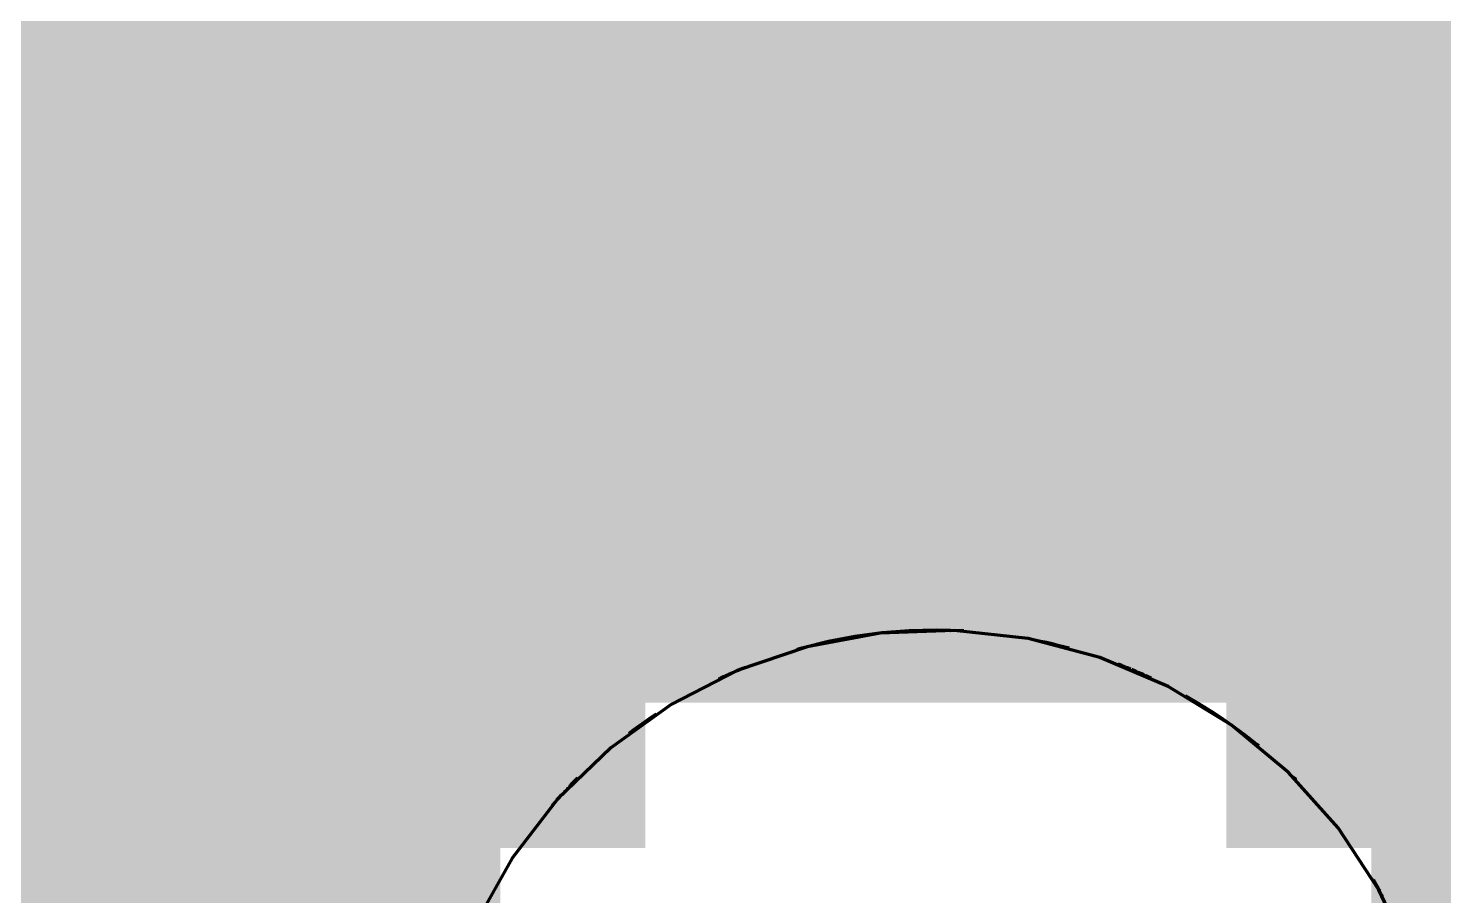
# Model space of a CAD drawing. Header units: millimetres. Extents: x 0 to 420, y 0 to 297.
# Drawn here: x 82.061 to 83.036, y 203.853 to 204.45 of the extents above; entities that cross this region are included whole.
import ezdxf

# ---------------------------------------------------------------- set-up
doc = ezdxf.new("R2010")
doc.units = ezdxf.units.MM
doc.layers.add('01-VISIBLE', color=7, linetype='CONTINUOUS', lineweight=70)
doc.layers.add('13-GRAFICA', color=30, linetype='CONTINUOUS', lineweight=18)

msp = doc.modelspace()

# ---------------------------------------------------------------- hatches: boundary and pattern name
at = {"layer": '13-GRAFICA', "true_color": 0x202020}
h = msp.add_hatch(color=7, dxfattribs=at)
h.dxf.hatch_style = 1
h.paths.add_polyline_path([(81.0865, 208.18571), (82.3865, 208.18571), (82.3865, 203.88571), (82.3865, 203.48571), (82.3865, 187.18571), (81.0865, 187.18571)])
h = msp.add_hatch(color=7, dxfattribs=at)
h.dxf.hatch_style = 1
h.paths.add_polyline_path([(82.9865, 208.18571), (82.9865, 203.88571), (82.8865, 203.88571), (82.8865, 203.98571), (82.4865, 203.98571), (82.4865, 203.88571), (82.3865, 203.88571), (82.3865, 208.18571)])
h = msp.add_hatch(color=7, dxfattribs=at)
h.dxf.hatch_style = 1
h.paths.add_polyline_path([(84.2865, 208.18571), (84.2865, 197.58571), (84.1865, 197.58571), (84.1865, 195.68571), (84.2865, 195.68571), (84.2865, 187.18571), (82.9865, 187.18571), (82.9865, 203.48571), (82.9865, 203.88571), (82.9865, 208.18571)])

# ---------------------------------------------------------------- linework, layer by layer
at = {"layer": '01-VISIBLE'}
for points in [[(82.70567, 204.03518), (82.68695, 204.03571), (82.66823, 204.03523), (82.64957, 204.03375), (82.63101, 204.03128), (82.61261, 204.02782), (82.59442, 204.02338)], [(82.67844, 204.03561), (82.67893, 204.03562), (82.67941, 204.03563), (82.6799, 204.03564), (82.68038, 204.03565), (82.68087, 204.03566), (82.68135, 204.03567)], [(82.68161, 204.03567), (82.68382, 204.0357), (82.68603, 204.03571), (82.68824, 204.0357), (82.69045, 204.03568), (82.69266, 204.03565), (82.69487, 204.03561)], [(82.69493, 204.0356), (82.69524, 204.0356), (82.69555, 204.03559), (82.69586, 204.03558), (82.69617, 204.03557), (82.69648, 204.03556), (82.69679, 204.03555)], [(83.01341, 203.81074), (82.99172, 203.857), (82.96352, 203.89962), (82.92943, 203.93767), (82.89015, 203.97036), (82.84653, 203.99698), (82.79951, 204.01696), (82.75007, 204.02988), (82.69928, 204.03547), (82.64822, 204.03361), (82.59797, 204.02432), (82.54961, 204.00783), (82.50417, 203.98446), (82.46261, 203.95473), (82.42583, 203.91927), (82.3946, 203.87882), (82.36959, 203.83427)], [(82.63335, 204.03165), (82.63403, 204.03175), (82.63471, 204.03185), (82.63539, 204.03195), (82.63607, 204.03205), (82.63676, 204.03215), (82.63744, 204.03225)], [(82.65994, 204.0347), (82.66175, 204.03483), (82.66357, 204.03495), (82.66539, 204.03507), (82.66721, 204.03517), (82.66903, 204.03527), (82.67085, 204.03536)], [(82.697, 204.03555), (82.697, 204.03555), (82.697, 204.03555), (82.697, 204.03555), (82.697, 204.03555), (82.697, 204.03555), (82.697, 204.03555)], [(82.75467, 204.029), (82.75865, 204.02819), (82.76262, 204.02733), (82.76658, 204.02642), (82.77053, 204.02547), (82.77447, 204.02447), (82.7784, 204.02343)], [(82.59105, 204.02244), (82.59104, 204.02244), (82.59104, 204.02244), (82.59104, 204.02244), (82.59104, 204.02244), (82.59104, 204.02243), (82.59103, 204.02243)], [(82.59424, 204.02333), (82.59373, 204.02319), (82.59323, 204.02305), (82.59272, 204.02291), (82.59222, 204.02277), (82.59172, 204.02263), (82.59121, 204.02249)], [(82.54195, 204.00446), (82.54312, 204.00499), (82.5443, 204.00552), (82.54548, 204.00604), (82.54666, 204.00655), (82.54784, 204.00707), (82.54903, 204.00758)], [(82.54903, 204.00758), (82.54924, 204.00767), (82.54945, 204.00776), (82.54966, 204.00785), (82.54987, 204.00794), (82.55009, 204.00803), (82.5503, 204.00812)], [(82.5526, 204.00908), (82.5521, 204.00887), (82.55159, 204.00866), (82.55109, 204.00845), (82.55059, 204.00824), (82.55009, 204.00803), (82.54959, 204.00782)], [(82.5503, 204.00812), (82.55046, 204.00819), (82.55061, 204.00825), (82.55077, 204.00832), (82.55092, 204.00838), (82.55108, 204.00845), (82.55123, 204.00851)], [(82.55124, 204.00851), (82.55137, 204.00857), (82.55151, 204.00863), (82.55164, 204.00868), (82.55178, 204.00874), (82.55191, 204.00879), (82.55205, 204.00885)], [(82.55205, 204.00885), (82.55239, 204.00899), (82.55272, 204.00913), (82.55306, 204.00927), (82.55339, 204.00941), (82.55373, 204.00954), (82.55406, 204.00968)], [(82.55407, 204.00968), (82.55419, 204.00973), (82.55431, 204.00978), (82.55443, 204.00983), (82.55455, 204.00988), (82.55468, 204.00993), (82.5548, 204.00998)], [(82.5551, 204.0101), (82.5551, 204.0101), (82.5551, 204.0101), (82.5551, 204.0101), (82.5551, 204.0101), (82.5551, 204.0101), (82.5551, 204.0101)], [(82.81192, 204.01246), (82.81255, 204.01222), (82.81318, 204.01198), (82.81381, 204.01173), (82.81443, 204.01149), (82.81506, 204.01124), (82.81569, 204.01099)], [(82.81582, 204.01094), (82.81662, 204.01062), (82.81742, 204.0103), (82.81822, 204.00997), (82.81902, 204.00965), (82.81982, 204.00932), (82.82061, 204.00899)], [(82.82094, 204.00886), (82.82094, 204.00886), (82.82094, 204.00886), (82.82094, 204.00886), (82.82094, 204.00886), (82.82094, 204.00886), (82.82094, 204.00886)], [(82.8218, 204.0085), (82.82181, 204.00849), (82.82182, 204.00849), (82.82183, 204.00849), (82.82183, 204.00848), (82.82184, 204.00848), (82.82185, 204.00847)], [(82.82186, 204.00847), (82.82191, 204.00845), (82.82196, 204.00843), (82.82201, 204.00841), (82.82206, 204.00839), (82.82211, 204.00837), (82.82216, 204.00834)], [(82.8222, 204.00833), (82.82396, 204.00758), (82.82572, 204.00683), (82.82747, 204.00606), (82.82922, 204.00528), (82.83097, 204.0045), (82.83271, 204.0037)], [(82.53681, 204.00208), (82.53765, 204.00248), (82.5385, 204.00288), (82.53936, 204.00327), (82.54021, 204.00367), (82.54106, 204.00406), (82.54191, 204.00444)], [(82.83313, 204.00351), (82.83313, 204.00351), (82.83314, 204.00351), (82.83315, 204.0035), (82.83315, 204.0035), (82.83316, 204.0035), (82.83317, 204.00349)], [(82.83317, 204.00349), (82.83338, 204.00339), (82.83359, 204.0033), (82.83379, 204.0032), (82.834, 204.00311), (82.83421, 204.00301), (82.83441, 204.00291)], [(82.85819, 203.9907), (82.86484, 203.98686), (82.87141, 203.98287), (82.87789, 203.97874), (82.88428, 203.97447), (82.89057, 203.97005), (82.89677, 203.9655)], [(82.47516, 203.96469), (82.47824, 203.96701), (82.48136, 203.96928), (82.48449, 203.97153), (82.48766, 203.97373), (82.49084, 203.97591), (82.49405, 203.97805)], [(82.4944, 203.97827), (82.4944, 203.97827), (82.4944, 203.97827), (82.4944, 203.97827), (82.4944, 203.97828), (82.4944, 203.97828), (82.4944, 203.97828)], [(82.49475, 203.97851), (82.49475, 203.97851), (82.49475, 203.97851), (82.49475, 203.97851), (82.49475, 203.97851), (82.49475, 203.97851), (82.49475, 203.97851)], [(82.89684, 203.96545), (82.89691, 203.9654), (82.89699, 203.96534), (82.89706, 203.96529), (82.89713, 203.96523), (82.89721, 203.96518), (82.89728, 203.96512)], [(82.89736, 203.96506), (82.89903, 203.96379), (82.90069, 203.96251), (82.90235, 203.96122), (82.904, 203.95992), (82.90564, 203.95861), (82.90728, 203.95729)], [(82.90728, 203.95729), (82.90753, 203.95708), (82.90779, 203.95687), (82.90804, 203.95667), (82.90829, 203.95646), (82.90854, 203.95625), (82.90879, 203.95605)], [(82.43428, 203.92837), (82.43428, 203.92837), (82.43429, 203.92837), (82.43429, 203.92837), (82.43429, 203.92837), (82.43429, 203.92837), (82.43429, 203.92837)], [(82.4344, 203.9285), (82.4344, 203.9285), (82.43441, 203.9285), (82.43441, 203.9285), (82.43441, 203.9285), (82.43441, 203.9285), (82.43441, 203.9285)], [(82.43452, 203.92862), (82.4354, 203.92953), (82.43629, 203.93044), (82.43717, 203.93134), (82.43806, 203.93224), (82.43896, 203.93314), (82.43985, 203.93403)], [(82.44024, 203.93442), (82.44024, 203.93442), (82.44024, 203.93442), (82.44024, 203.93442), (82.44024, 203.93442), (82.44024, 203.93442), (82.44024, 203.93442)], [(82.93277, 203.9344), (82.93277, 203.9344), (82.93277, 203.9344), (82.93277, 203.9344), (82.93278, 203.9344), (82.93278, 203.9344), (82.93278, 203.9344)], [(82.93294, 203.93423), (82.93319, 203.93398), (82.93344, 203.93373), (82.93369, 203.93349), (82.93394, 203.93324), (82.93419, 203.93299), (82.93444, 203.93274)], [(82.93327, 203.93391), (82.93326, 203.93391), (82.93326, 203.93392), (82.93326, 203.93392), (82.93326, 203.93392), (82.93326, 203.93392), (82.93326, 203.93392)], [(82.42558, 203.91899), (82.42604, 203.91951), (82.42651, 203.92002), (82.42697, 203.92053), (82.42743, 203.92104), (82.4279, 203.92155), (82.42836, 203.92206)], [(82.42846, 203.92217), (82.42846, 203.92218), (82.42846, 203.92218), (82.42847, 203.92218), (82.42847, 203.92218), (82.42847, 203.92218), (82.42847, 203.92218)], [(82.42871, 203.92244), (82.42874, 203.92247), (82.42877, 203.92251), (82.4288, 203.92254), (82.42883, 203.92258), (82.42886, 203.92261), (82.4289, 203.92264)], [(82.42894, 203.9227), (82.42902, 203.92278), (82.4291, 203.92287), (82.42918, 203.92296), (82.42926, 203.92305), (82.42935, 203.92313), (82.42943, 203.92322)], [(82.42946, 203.92326), (82.42946, 203.92326), (82.42946, 203.92326), (82.42946, 203.92326), (82.42946, 203.92326), (82.42946, 203.92326), (82.42946, 203.92326)], [(82.43038, 203.92424), (82.43038, 203.92424), (82.43038, 203.92424), (82.43038, 203.92424), (82.43038, 203.92424), (82.43038, 203.92424), (82.43038, 203.92424)], [(82.43056, 203.92444), (82.43056, 203.92444), (82.43056, 203.92444), (82.43056, 203.92444), (82.43056, 203.92444), (82.43056, 203.92444), (82.43056, 203.92444)], [(82.43074, 203.92464), (82.43074, 203.92464), (82.43074, 203.92464), (82.43074, 203.92464), (82.43074, 203.92464), (82.43074, 203.92464), (82.43074, 203.92464)], [(82.43092, 203.92483), (82.43092, 203.92483), (82.43092, 203.92483), (82.43092, 203.92483), (82.43093, 203.92483), (82.43093, 203.92483), (82.43093, 203.92483)], [(82.43111, 203.92503), (82.43111, 203.92503), (82.43111, 203.92503), (82.43111, 203.92503), (82.43111, 203.92503), (82.43111, 203.92503), (82.43111, 203.92503)], [(82.43129, 203.92522), (82.43129, 203.92522), (82.43129, 203.92522), (82.43129, 203.92522), (82.43129, 203.92522), (82.43129, 203.92522), (82.43129, 203.92522)], [(82.43148, 203.92542), (82.43148, 203.92542), (82.43148, 203.92542), (82.43148, 203.92542), (82.43148, 203.92542), (82.43148, 203.92542), (82.43148, 203.92542)], [(82.43235, 203.92635), (82.43235, 203.92635), (82.43235, 203.92635), (82.43235, 203.92635), (82.43235, 203.92635), (82.43235, 203.92635), (82.43235, 203.92635)], [(82.4325, 203.92651), (82.4325, 203.92651), (82.4325, 203.92651), (82.4325, 203.92651), (82.4325, 203.92651), (82.4325, 203.92651), (82.4325, 203.92651)], [(82.43265, 203.92666), (82.43265, 203.92666), (82.43265, 203.92666), (82.43265, 203.92666), (82.43265, 203.92666), (82.43265, 203.92666), (82.43265, 203.92666)], [(82.43279, 203.92681), (82.43279, 203.92681), (82.43279, 203.92681), (82.4328, 203.92682), (82.4328, 203.92682), (82.4328, 203.92682), (82.4328, 203.92682)], [(82.43294, 203.92697), (82.43294, 203.92697), (82.43294, 203.92697), (82.43294, 203.92697), (82.43294, 203.92697), (82.43294, 203.92697), (82.43294, 203.92697)], [(82.43309, 203.92712), (82.43309, 203.92712), (82.43309, 203.92712), (82.43309, 203.92712), (82.43309, 203.92712), (82.43309, 203.92712), (82.43309, 203.92713)], [(82.43416, 203.92825), (82.43417, 203.92825), (82.43417, 203.92825), (82.43417, 203.92825), (82.43417, 203.92825), (82.43417, 203.92825), (82.43417, 203.92825)], [(82.42202, 203.91494), (82.42202, 203.91494), (82.42202, 203.91494), (82.42202, 203.91494), (82.42202, 203.91494), (82.42202, 203.91494), (82.42202, 203.91494)], [(82.42216, 203.9151), (82.42216, 203.9151), (82.42216, 203.9151), (82.42216, 203.9151), (82.42216, 203.9151), (82.42216, 203.9151), (82.42216, 203.9151)], [(82.42243, 203.91542), (82.42243, 203.91542), (82.42243, 203.91542), (82.42243, 203.91542), (82.42243, 203.91542), (82.42243, 203.91542), (82.42244, 203.91542)], [(82.42259, 203.9156), (82.42259, 203.9156), (82.42259, 203.9156), (82.42259, 203.9156), (82.42259, 203.9156), (82.42259, 203.9156), (82.42259, 203.91561)], [(82.42291, 203.91597), (82.42291, 203.91597), (82.42291, 203.91597), (82.42291, 203.91597), (82.42291, 203.91597), (82.42291, 203.91597), (82.42291, 203.91597)], [(82.4231, 203.91618), (82.4231, 203.91618), (82.4231, 203.91618), (82.4231, 203.91618), (82.4231, 203.91618), (82.4231, 203.91618), (82.4231, 203.91618)], [(82.42347, 203.91661), (82.42351, 203.91665), (82.42355, 203.91669), (82.42358, 203.91674), (82.42362, 203.91678), (82.42366, 203.91682), (82.4237, 203.91686)], [(82.42406, 203.91728), (82.42406, 203.91728), (82.42406, 203.91728), (82.42406, 203.91728), (82.42406, 203.91728), (82.42406, 203.91728), (82.42406, 203.91728)], [(82.42419, 203.91742), (82.42419, 203.91742), (82.42419, 203.91742), (82.42419, 203.91742), (82.42419, 203.91742), (82.42419, 203.91742), (82.42419, 203.91742)], [(82.42432, 203.91757), (82.42432, 203.91757), (82.42432, 203.91757), (82.42432, 203.91757), (82.42432, 203.91757), (82.42432, 203.91757), (82.42432, 203.91757)], [(82.42444, 203.91771), (82.42444, 203.91771), (82.42444, 203.91771), (82.42444, 203.91771), (82.42444, 203.91771), (82.42444, 203.91771), (82.42444, 203.91771)], [(82.42457, 203.91785), (82.42457, 203.91785), (82.42457, 203.91785), (82.42457, 203.91785), (82.42457, 203.91785), (82.42457, 203.91785), (82.42457, 203.91785)], [(82.98774, 203.8639), (82.98786, 203.86369), (82.98798, 203.86349), (82.9881, 203.86329), (82.98822, 203.86308), (82.98834, 203.86288), (82.98846, 203.86267)], [(82.9886, 203.86245), (82.98866, 203.86234), (82.98873, 203.86222), (82.98879, 203.86211), (82.98886, 203.862), (82.98892, 203.86189), (82.98899, 203.86178)], [(82.98912, 203.86155), (82.98919, 203.86143), (82.98925, 203.86132), (82.98932, 203.86121), (82.98938, 203.8611), (82.98944, 203.86099), (82.98951, 203.86088)], [(82.98964, 203.86065), (82.98971, 203.86053), (82.98978, 203.86042), (82.98984, 203.8603), (82.98991, 203.86019), (82.98997, 203.86007), (82.99004, 203.85996)], [(82.99016, 203.85974), (82.99023, 203.85963), (82.99029, 203.85952), (82.99035, 203.85941), (82.99042, 203.8593), (82.99048, 203.85919), (82.99054, 203.85908)], [(82.99057, 203.85903), (82.99084, 203.85855), (82.99112, 203.85806), (82.9914, 203.85757), (82.99167, 203.85709), (82.99194, 203.8566), (82.99222, 203.85611)], [(82.99397, 203.85293), (82.99397, 203.85293), (82.99397, 203.85293), (82.99397, 203.85293), (82.99396, 203.85294), (82.99396, 203.85294), (82.99396, 203.85294)]]:
    msp.add_lwpolyline(points, dxfattribs=at)

doc.saveas('drawing.dxf')
